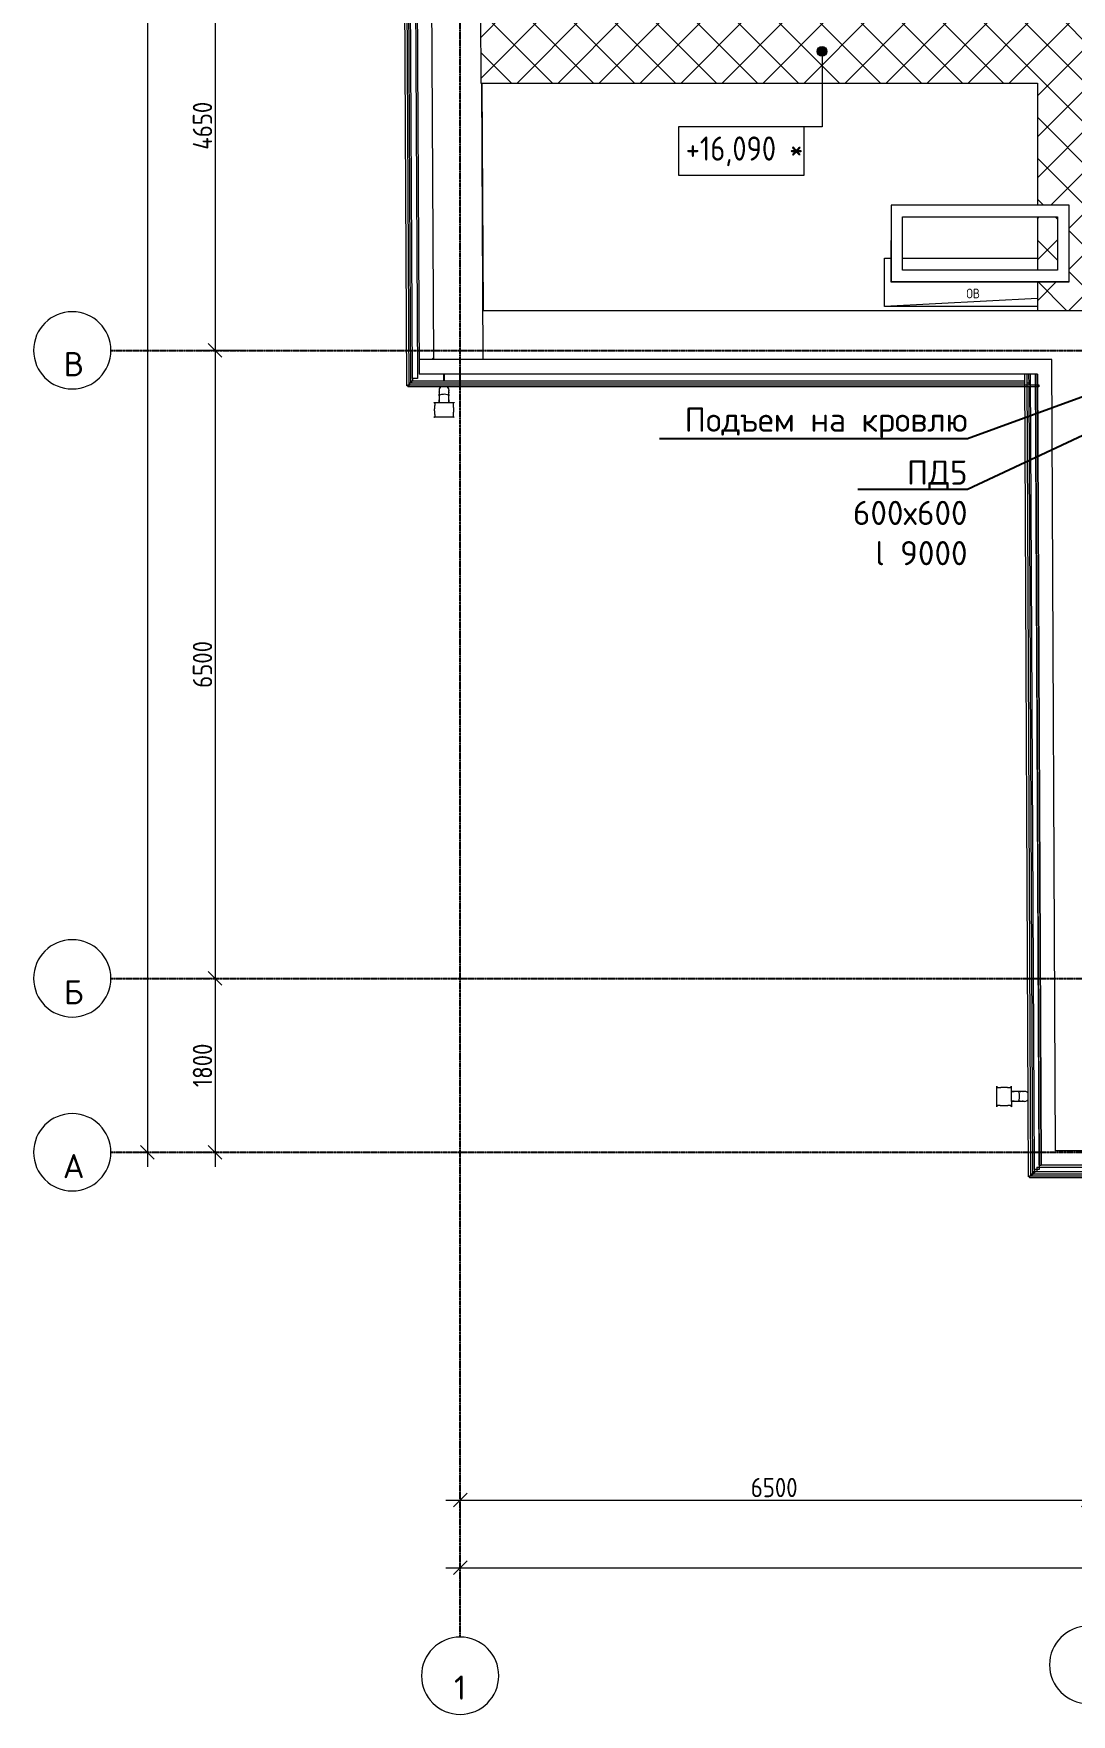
# Model space of a CAD drawing. Header units: millimetres. Extents: x -33838 to 476301, y -41806 to 120107.
# Drawn here: x 407000 to 417741, y 66816 to 84212 of the extents above; entities that cross this region are included whole.
import ezdxf
from ezdxf import colors
from ezdxf.entities.mleader import LeaderData, LeaderLine
from ezdxf.math import Vec2, Vec3

# ---------------------------------------------------------------- set-up
doc = ezdxf.new("R2010")
doc.units = ezdxf.units.MM
doc.linetypes.add('ADSK_Линия сетки', pattern=[25, 20, -2.5, 0, -2.5])
for name, color, linetype, lineweight in [('0_АР', 8, 'Continuous', 20), ('Аннотация', 7, 'Continuous', 9), ('Оси', 7, 'Continuous', 9)]:
    doc.layers.add(name, color=color, linetype=linetype, lineweight=lineweight)
doc.layers.add('Обобщенные модели', color=5, linetype='Continuous', lineweight=18, true_color=0x0000ff)
doc.styles.add('GOST Common_1', font='GOST Common_0.ttf', dxfattribs={"width": 0.9, "height": 200})
doc.styles.add('GOST Common_3', font='GOST Common_0.ttf', dxfattribs={"width": 0.9, "height": 100})
doc.styles.add('ISOCPEUR', font='isocpeur.ttf', dxfattribs={"height": 250})
doc.dimstyles.new('ADSK_Основной_2_5_мм_Оси', dxfattribs={"dimscale": 304.8, "dimtxt": 251.428749, "dimasz": 0.463911, "dimexe": 0.492126, "dimexo": 0.492126, "dimgap": 0.098425, "dimtad": 1, "dimrnd": 0.01, "dimdsep": 46, "dimtxsty": 'GOST Common_1', "dimblk1": 'OBLIQUE', "dimblk2": 'OBLIQUE', "dimsah": 1, "dimcen": 0.09, "dimdle": 0.492126, "dimazin": 2, "dimtfac": 1, "dimtdec": 4, "dimtix": 1, "dimtmove": 0, "dimatfit": 3, "dimfxl": 1, "dimtvp": 1, "dimtolj": 1, "dimtzin": 0, "dimlwd": 20, "dimlwe": 20, "dimarcsym": 2})

# ---------------------------------------------------------------- blocks, each defined once
blk = doc.blocks.new('Водосток - Тип 1 _карниз больше 490мм_-5158525-План чердака копия 2')
at = {"layer": 'Обобщенные модели'}
for p, q in [((19, 445), (125, 445)), ((125, 445), (231, 445)), ((125, 295), (19, 295)), ((75, 295), (75, 224)), ((75, 295), (75, 264)), ((75, 266), (75, 224)), ((231, 295), (125, 295)), ((175, 224), (175, 295)), ((175, 264), (175, 295)), ((175, 224), (175, 266)), ((175, 177), (175, 175)), ((175, 175), (175, 173))]:
    blk.add_line(p, q, dxfattribs=at)
at = {"layer": 'Обобщенные модели', "flags": 128}
for points in [[(75, 266), (75, 272), (75, 278), (75, 283), (75, 288), (75, 294), (75, 295)], [(75, 264), (75, 258), (75, 252), (75, 247), (75, 242), (75, 236), (75, 231), (75, 226), (75, 221), (75, 216), (75, 212), (75, 207), (75, 203), (75, 199), (75, 195), (75, 191), (75, 188), (75, 184), (75, 181), (75, 178), (75, 175), (75, 173), (75, 171), (75, 168), (75, 167), (75, 165), (75, 164), (75, 162), (75, 161), (75, 161), (75, 160), (75, 160), (75, 160)], [(75, 202), (75, 205), (75, 210), (75, 214), (75, 219), (75, 224)], [(75, 173), (75, 174), (75, 177), (75, 180), (75, 183)], [(175, 295), (175, 291), (175, 285), (175, 280), (175, 274), (175, 269), (175, 266)], [(175, 160), (175, 160), (175, 160), (175, 161), (175, 162), (175, 163), (175, 164), (175, 166), (175, 168), (175, 170), (175, 172), (175, 174), (175, 177), (175, 180), (175, 183), (175, 186), (175, 190), (175, 193), (175, 197), (175, 201), (175, 205), (175, 210), (175, 214), (175, 219), (175, 224), (175, 229), (175, 234), (175, 239), (175, 245), (175, 250), (175, 256), (175, 261), (175, 264)], [(175, 224), (175, 221), (175, 216), (175, 212), (175, 207), (175, 203), (175, 199), (175, 197)]]:
    blk.add_lwpolyline(points, dxfattribs=at)
at = {"layer": 'Обобщенные модели'}
for start, end in [(164.8376, 232.0792), (307.9208, 14.9145)]:
    blk.add_arc((125, 160), 52, start, end, dxfattribs=at)
for start_param, end_param in [(0, 1.570796), (0, 1.570796), (1.570796, 3.141593), (1.570796, 3.141593)]:
    blk.add_ellipse((125, 224), major_axis=(-50, 0), ratio=0.309017, start_param=start_param, end_param=end_param, dxfattribs=at)
for points in [[(19, 295), (21, 295), (25, 296), (29, 299), (31, 302), (32, 305), (32, 307), (32, 309), (32, 312), (32, 314), (32, 316), (32, 319), (32, 321), (31, 324), (31, 327), (31, 330), (30, 333), (30, 336), (29, 339), (29, 342), (29, 346), (28, 350), (28, 356), (27, 365), (27, 375), (28, 384), (28, 390), (29, 394), (29, 398), (29, 401), (30, 404), (30, 407), (31, 410), (31, 413), (31, 416), (32, 419), (32, 421), (32, 424), (32, 426), (32, 428), (32, 431), (32, 433), (32, 435), (31, 438), (29, 441), (25, 444), (21, 445), (19, 445)], [(231, 445), (229, 445), (225, 444), (221, 441), (219, 438), (218, 435), (218, 433), (218, 431), (218, 428), (218, 426), (218, 424), (218, 421), (218, 419), (219, 416), (219, 413), (219, 410), (220, 407), (220, 404), (221, 401), (221, 398), (221, 394), (222, 390), (222, 384), (223, 375), (223, 365), (222, 356), (222, 350), (221, 346), (221, 342), (221, 339), (220, 336), (220, 333), (219, 330), (219, 327), (219, 324), (218, 321), (218, 319), (218, 316), (218, 314), (218, 312), (218, 309), (218, 307), (218, 305), (219, 302), (221, 299), (225, 296), (229, 295), (231, 295)]]:
    blk.add_open_spline(points, degree=3, knots=[-1, -1, -1, -1, -0.941176, -0.882353, -0.852941, -0.823529, -0.808824, -0.794118, -0.779412, -0.764706, -0.75, -0.735294, -0.720588, -0.705882, -0.691176, -0.676471, -0.661765, -0.647059, -0.632353, -0.617647, -0.602941, -0.588235, -0.558824, -0.529412, -0.470588, -0.441176, -0.411765, -0.397059, -0.382353, -0.367647, -0.352941, -0.338235, -0.323529, -0.308824, -0.294118, -0.279412, -0.264706, -0.25, -0.235294, -0.220588, -0.205882, -0.191176, -0.176471, -0.147059, -0.117647, -0.058824, 0, 0, 0, 0], dxfattribs=at)
blk = doc.blocks.new('Водосток - Тип 1 _карниз больше 490мм_-5153572-План чердака копия 2')
at = {"layer": 'Обобщенные модели'}
for p, q in [((19, 435), (125, 435)), ((125, 435), (231, 435)), ((125, 285), (19, 285)), ((75, 285), (75, 214)), ((75, 285), (75, 264)), ((75, 256), (75, 214)), ((231, 285), (125, 285)), ((175, 214), (175, 285)), ((175, 264), (175, 285)), ((175, 214), (175, 256)), ((120, 60), (120, -10)), ((130, -10), (130, 60))]:
    blk.add_line(p, q, dxfattribs=at)
at = {"layer": 'Обобщенные модели', "flags": 128}
for points in [[(75, 256), (75, 262), (75, 268), (75, 273), (75, 278), (75, 284), (75, 285)], [(75, 264), (75, 258), (75, 252), (75, 247), (75, 242), (75, 236), (75, 231), (75, 226), (75, 221), (75, 216), (75, 212), (75, 207), (75, 203), (75, 199), (75, 195), (75, 191), (75, 188), (75, 184), (75, 181), (75, 178), (75, 175), (75, 173), (75, 171), (75, 168), (75, 167), (75, 165), (75, 164), (75, 162), (75, 161), (75, 161), (75, 160), (75, 160), (75, 160)], [(75, 202), (75, 205), (75, 210), (75, 214)], [(75, 173), (75, 174), (75, 177), (75, 180), (75, 183)], [(175, 285), (175, 281), (175, 275), (175, 270), (175, 264), (175, 259), (175, 256)], [(175, 160), (175, 160), (175, 160), (175, 161), (175, 162), (175, 163), (175, 164), (175, 166), (175, 168), (175, 170), (175, 172), (175, 174), (175, 177), (175, 180), (175, 183), (175, 186), (175, 190), (175, 193), (175, 197), (175, 201), (175, 205), (175, 210), (175, 214), (175, 219), (175, 224), (175, 229), (175, 234), (175, 239), (175, 245), (175, 250), (175, 256), (175, 261), (175, 264)], [(175, 214), (175, 212), (175, 207), (175, 203), (175, 199), (175, 197)], [(175, 177), (175, 175), (175, 173)]]:
    blk.add_lwpolyline(points, dxfattribs=at)
at = {"layer": 'Обобщенные модели'}
for start, end in [(164.8376, 232.0774), (307.9226, 14.9145)]:
    blk.add_arc((125, 160), 52, start, end, dxfattribs=at)
for start_param, end_param in [(0, 1.570796), (0, 1.570796), (1.570796, 3.141593), (1.570796, 3.141593)]:
    blk.add_ellipse((125, 214), major_axis=(-50, 0), ratio=0.309017, start_param=start_param, end_param=end_param, dxfattribs=at)
for points in [[(19, 285), (21, 285), (25, 286), (29, 289), (31, 292), (32, 295), (32, 297), (32, 299), (32, 302), (32, 304), (32, 306), (32, 309), (32, 311), (31, 314), (31, 317), (31, 320), (30, 323), (30, 326), (29, 329), (29, 332), (29, 336), (28, 340), (28, 346), (27, 355), (27, 365), (28, 374), (28, 380), (29, 384), (29, 388), (29, 391), (30, 394), (30, 397), (31, 400), (31, 403), (31, 406), (32, 409), (32, 411), (32, 414), (32, 416), (32, 418), (32, 421), (32, 423), (32, 425), (31, 428), (29, 431), (25, 434), (21, 435), (19, 435)], [(231, 435), (229, 435), (225, 434), (221, 431), (219, 428), (218, 425), (218, 423), (218, 421), (218, 418), (218, 416), (218, 414), (218, 411), (218, 409), (219, 406), (219, 403), (219, 400), (220, 397), (220, 394), (221, 391), (221, 388), (221, 384), (222, 380), (222, 374), (223, 365), (223, 355), (222, 346), (222, 340), (221, 336), (221, 332), (221, 329), (220, 326), (220, 323), (219, 320), (219, 317), (219, 314), (218, 311), (218, 309), (218, 306), (218, 304), (218, 302), (218, 299), (218, 297), (218, 295), (219, 292), (221, 289), (225, 286), (229, 285), (231, 285)]]:
    blk.add_open_spline(points, degree=3, knots=[-1, -1, -1, -1, -0.941176, -0.882353, -0.852941, -0.823529, -0.808824, -0.794118, -0.779412, -0.764706, -0.75, -0.735294, -0.720588, -0.705882, -0.691176, -0.676471, -0.661765, -0.647059, -0.632353, -0.617647, -0.602941, -0.588235, -0.558824, -0.529412, -0.470588, -0.441176, -0.411765, -0.397059, -0.382353, -0.367647, -0.352941, -0.338235, -0.323529, -0.308824, -0.294118, -0.279412, -0.264706, -0.25, -0.235294, -0.220588, -0.205882, -0.191176, -0.176471, -0.147059, -0.117647, -0.058824, 0, 0, 0, 0], dxfattribs=at)
blk = doc.blocks.new('GM_Отверстие прямоугольное _в плите_ - Отверстие-3336401-План чердака копия 2')
at = {"layer": 'Обобщенные модели'}
for p, q in [((-746, 250), (838, 250)), ((-746, 167), (838, 250)), ((838, 250), (838, -250)), ((649, -250), (-746, -250)), ((838, -250), (769, -250))]:
    blk.add_line(p, q, dxfattribs=at)
blk = doc.blocks.new('Ось сетки - Круг_Ø8 мм-8258-План чердака копия 2')
at = {"layer": 'Оси', "lineweight": 20}
for start, end in [(360, 180), (180, 360)]:
    blk.add_arc((0, 0), 4, start, end, dxfattribs=at)
blk = doc.blocks.new('_Oblique')
at = {"color": 0, "linetype": 'ByBlock', "lineweight": -2}
blk.add_line((-0.5, -0.5), (0.5, 0.5), dxfattribs=at)
blk = doc.blocks.new('*D3116')
at = {"color": 0, "lineweight": 20, "transparency": 16777216}
for p, q in [((411265, 68334), (473415, 68334)), ((411415, 68284), (411415, 68184)), ((473265, 68284), (473265, 68184))]:
    blk.add_line(p, q, dxfattribs=at)
at = {"layer": 'Defpoints', "color": 0, "transparency": 16777216}
for p in [(411415, 68434), (473265, 68434), (473265, 68334)]:
    blk.add_point(p, dxfattribs=at)
at = {"color": 0, "lineweight": 20, "transparency": 16777216, "xscale": 141.4, "yscale": 141.4, "zscale": 141.4, "rotation": 180}
blk.add_blockref('_Oblique', (411415, 68334), dxfattribs=at)
at = {"color": 0, "lineweight": 20, "transparency": 16777216, "xscale": 141.4, "yscale": 141.4, "zscale": 141.4}
blk.add_blockref('_Oblique', (473265, 68334), dxfattribs=at)
at = {"color": 0, "lineweight": 20, "transparency": 16777216, "insert": (442340, 68464), "char_height": 200, "width": 889.8, "attachment_point": 5, "style": 'GOST Common_1'}
blk.add_mtext('\\A1;61850', dxfattribs=at)
blk = doc.blocks.new('*D3117')
at = {"color": 0, "lineweight": 20, "transparency": 16777216}
for p, q in [((408128, 115683), (408028, 115683)), ((408178, 115833), (408178, 72483)), ((408128, 72633), (408028, 72633))]:
    blk.add_line(p, q, dxfattribs=at)
at = {"layer": 'Defpoints', "color": 0, "transparency": 16777216}
for p in [(408278, 115683), (408178, 72633), (408278, 72633)]:
    blk.add_point(p, dxfattribs=at)
at = {"color": 0, "lineweight": 20, "transparency": 16777216, "xscale": 141.4, "yscale": 141.4, "zscale": 141.4}
for p, rotation in [((408178, 115683), 90), ((408178, 72633), 270)]:
    blk.add_blockref('_Oblique', p, dxfattribs=dict(at, rotation=rotation))
at = {"color": 0, "lineweight": 20, "transparency": 16777216, "insert": (408048, 94158), "char_height": 200, "width": 971.62, "attachment_point": 5, "rotation": 90, "style": 'GOST Common_1'}
blk.add_mtext('\\A1;43050', dxfattribs=at)
blk = doc.blocks.new('*D3118')
at = {"color": 0, "lineweight": 20, "transparency": 16777216}
for p, q in [((411265, 69034), (418065, 69034)), ((411415, 68984), (411415, 68884)), ((417915, 68984), (417915, 68884))]:
    blk.add_line(p, q, dxfattribs=at)
at = {"layer": 'Defpoints', "color": 0, "transparency": 16777216}
for p in [(411415, 69134), (417915, 69134), (417915, 69034)]:
    blk.add_point(p, dxfattribs=at)
at = {"color": 0, "lineweight": 20, "transparency": 16777216, "xscale": 141.4, "yscale": 141.4, "zscale": 141.4, "rotation": 180}
blk.add_blockref('_Oblique', (411415, 69034), dxfattribs=at)
at = {"color": 0, "lineweight": 20, "transparency": 16777216, "xscale": 141.4, "yscale": 141.4, "zscale": 141.4}
blk.add_blockref('_Oblique', (417915, 69034), dxfattribs=at)
at = {"color": 0, "lineweight": 20, "transparency": 16777216, "insert": (414665, 69164), "char_height": 200, "width": 756.84, "attachment_point": 5, "style": 'GOST Common_1'}
blk.add_mtext('\\A1;6500', dxfattribs=at)
blk = doc.blocks.new('*D3129')
at = {"color": 0, "lineweight": 20, "transparency": 16777216}
for p, q in [((411265, 68334), (473415, 68334)), ((411415, 68284), (411415, 68184)), ((473265, 68284), (473265, 68184))]:
    blk.add_line(p, q, dxfattribs=at)
at = {"layer": 'Defpoints', "color": 0, "transparency": 16777216}
for p in [(411415, 68434), (473265, 68434), (473265, 68334)]:
    blk.add_point(p, dxfattribs=at)
at = {"color": 0, "lineweight": 20, "transparency": 16777216, "xscale": 141.4, "yscale": 141.4, "zscale": 141.4, "rotation": 180}
blk.add_blockref('_Oblique', (411415, 68334), dxfattribs=at)
at = {"color": 0, "lineweight": 20, "transparency": 16777216, "xscale": 141.4, "yscale": 141.4, "zscale": 141.4}
blk.add_blockref('_Oblique', (473265, 68334), dxfattribs=at)
at = {"color": 0, "lineweight": 20, "transparency": 16777216, "insert": (442340, 68464), "char_height": 200, "width": 889.8, "attachment_point": 5, "style": 'GOST Common_1'}
blk.add_mtext('\\A1;61850', dxfattribs=at)
blk = doc.blocks.new('*D3130')
at = {"color": 0, "lineweight": 20, "transparency": 16777216}
for p, q in [((408128, 115683), (408028, 115683)), ((408178, 115833), (408178, 72483)), ((408128, 72633), (408028, 72633))]:
    blk.add_line(p, q, dxfattribs=at)
at = {"layer": 'Defpoints', "color": 0, "transparency": 16777216}
for p in [(408278, 115683), (408178, 72633), (408278, 72633)]:
    blk.add_point(p, dxfattribs=at)
at = {"color": 0, "lineweight": 20, "transparency": 16777216, "xscale": 141.4, "yscale": 141.4, "zscale": 141.4}
for p, rotation in [((408178, 115683), 90), ((408178, 72633), 270)]:
    blk.add_blockref('_Oblique', p, dxfattribs=dict(at, rotation=rotation))
at = {"color": 0, "lineweight": 20, "transparency": 16777216, "insert": (408048, 94158), "char_height": 200, "width": 971.62, "attachment_point": 5, "rotation": 90, "style": 'GOST Common_1'}
blk.add_mtext('\\A1;43050', dxfattribs=at)
blk = doc.blocks.new('*D3134')
at = {"color": 0, "lineweight": 20, "transparency": 16777216}
for p, q in [((408878, 85733), (408878, 80783)), ((408828, 85583), (408728, 85583)), ((409149, 80933), (408728, 80933))]:
    blk.add_line(p, q, dxfattribs=at)
at = {"layer": 'Defpoints', "color": 0, "transparency": 16777216}
for p in [(408978, 85583), (408878, 80933), (409299, 80933)]:
    blk.add_point(p, dxfattribs=at)
at = {"color": 0, "lineweight": 20, "transparency": 16777216, "xscale": 141.4, "yscale": 141.4, "zscale": 141.4}
for p, rotation in [((408878, 85583), 90), ((408878, 80933), 270)]:
    blk.add_blockref('_Oblique', p, dxfattribs=dict(at, rotation=rotation))
at = {"color": 0, "lineweight": 20, "transparency": 16777216, "insert": (408748, 83258), "char_height": 200, "width": 782.41, "attachment_point": 5, "rotation": 90, "style": 'GOST Common_1'}
blk.add_mtext('\\A1;4650', dxfattribs=at)
blk = doc.blocks.new('*D3135')
at = {"color": 0, "lineweight": 20, "transparency": 16777216}
for p, q in [((408878, 81083), (408878, 74283)), ((409149, 80933), (408728, 80933)), ((408828, 74433), (408728, 74433))]:
    blk.add_line(p, q, dxfattribs=at)
at = {"layer": 'Defpoints', "color": 0, "transparency": 16777216}
for p in [(409299, 80933), (408878, 74433), (408978, 74433)]:
    blk.add_point(p, dxfattribs=at)
at = {"color": 0, "lineweight": 20, "transparency": 16777216, "xscale": 141.4, "yscale": 141.4, "zscale": 141.4}
for p, rotation in [((408878, 80933), 90), ((408878, 74433), 270)]:
    blk.add_blockref('_Oblique', p, dxfattribs=dict(at, rotation=rotation))
at = {"color": 0, "lineweight": 20, "transparency": 16777216, "insert": (408748, 77683), "char_height": 200, "width": 756.84, "attachment_point": 5, "rotation": 90, "style": 'GOST Common_1'}
blk.add_mtext('\\A1;6500', dxfattribs=at)
blk = doc.blocks.new('*D3136')
at = {"color": 0, "lineweight": 20, "transparency": 16777216}
for p, q in [((408878, 74583), (408878, 72483)), ((408828, 74433), (408728, 74433)), ((408828, 72633), (408728, 72633))]:
    blk.add_line(p, q, dxfattribs=at)
at = {"layer": 'Defpoints', "color": 0, "transparency": 16777216}
for p in [(408978, 74433), (408878, 72633), (408978, 72633)]:
    blk.add_point(p, dxfattribs=at)
at = {"color": 0, "lineweight": 20, "transparency": 16777216, "xscale": 141.4, "yscale": 141.4, "zscale": 141.4}
for p, rotation in [((408878, 74433), 90), ((408878, 72633), 270)]:
    blk.add_blockref('_Oblique', p, dxfattribs=dict(at, rotation=rotation))
at = {"color": 0, "lineweight": 20, "transparency": 16777216, "insert": (408748, 73533), "char_height": 200, "width": 700.59, "attachment_point": 5, "rotation": 90, "style": 'GOST Common_1'}
blk.add_mtext('\\A1;1800', dxfattribs=at)
blk = doc.blocks.new('Высотные отметки - Рамка-12095-План чердака копия 2')
at = {"layer": 'Аннотация'}
for p, q in [((-6.5, 0), (-6.5, 5)), ((-6.5, 5), (6.5, 5)), ((6.5, 5), (6.5, 0)), ((6.5, 0), (-6.5, 0))]:
    blk.add_line(p, q, dxfattribs=at)

msp = doc.modelspace()

# ---------------------------------------------------------------- hatches: boundary and pattern name
at = {"layer": '0_АР', "lineweight": 9}
h = msp.add_hatch(dxfattribs=at)
h.set_pattern_fill('FP_1', color=256, style=0, pattern_type=2)
h.set_pattern_definition([(45, (417914.95, 72638.46), (-212.132, 212.132), []), (135, (417914.95, 72638.46), (-212.132, -212.132), [])])
h.paths.add_polyline_path([(418045.44839, 81347.04537), (417979.96429, 84844.67333), (417654.95368, 84844.67333), (417654.95368, 84868.45535), (417599.51904, 84868.45535), (417599.51904, 84922.23816), (417524.95368, 84922.23816), (417524.95368, 85032.44088), (417324.95368, 85032.44088), (417324.95368, 85383.45535), (411627.44304, 85383.45535), (411630.57346, 84773.45535), (417599.51904, 84773.45535), (417599.51904, 84428.45535), (411625.67228, 84428.45535), (411629.41873, 83698.45535), (417389.51904, 83698.45535), (417389.51904, 82434.65844), (417716.35083, 82434.65844), (417716.35083, 81644.65844), (417389.51904, 81644.65844), (417389.51904, 81347.04537), (418045.35054, 81347.04537)])
h.paths.add_polyline_path([(417596.35083, 81764.65844), (417596.35083, 82314.65844), (417389.51904, 82314.65844), (417389.51904, 81764.65844)])
at = {"layer": '0_АР'}
h = msp.add_hatch(color=256, dxfattribs=at)
edge = h.paths.add_edge_path()
edge.add_arc((415160.36941, 84027.54649), 50, 0, 360)

# ---------------------------------------------------------------- linework, layer by layer
at = {"linetype": 'ADSK_Линия сетки'}
for p, q in [((411414.51904, 67615.87031), (411414.51904, 116748.51954)), ((407800.22514, 80933.45535), (473919.80656, 80933.45535)), ((407800.22514, 74433.45535), (460700.98788, 74433.45535)), ((407800.22514, 72633.45535), (468024.51904, 72633.45535))]:
    msp.add_line(p, q, dxfattribs=at)
at = {"layer": '0_АР'}
for p, q in [((410927.92437, 93081.98918), (410991.53671, 80687.04537)), ((411140.76915, 80837.04537), (411077.15653, 93231.98918)), ((410862.1523, 80566.99405), (410798.45977, 92977.56281)), ((410818.45951, 92977.66545), (410882.15204, 80567.09669)), ((410838.35687, 92997.66545), (410901.99834, 80597.04537)), ((410921.7674, 80641.91707), (410858.07486, 93052.48583)), ((410908.07421, 93052.74243), (410971.76674, 80642.17367)), ((411625.67228, 84428.45535), (411629.41873, 83698.45535)), ((411629.41873, 83698.45535), (417389.51904, 83698.45535)), ((411636.0907, 83698.45535), (411650.77586, 80837.04537)), ((411639.99239, 83698.45535), (411651.5982, 81347.04537)), ((417389.51904, 83698.45535), (417389.51904, 82434.65844)), ((417716.35083, 82434.65844), (415874.35083, 82434.65844)), ((415874.35083, 82434.65844), (415874.35083, 81644.65844)), ((415994.35083, 82314.65844), (417596.35083, 82314.65844)), ((415994.35083, 81764.65844), (415994.35083, 82314.65844)), ((417389.51904, 82314.65844), (417389.51904, 81764.65844)), ((417596.35083, 82314.65844), (417596.35083, 81764.65844)), ((417716.35083, 81644.65844), (417716.35083, 82434.65844)), ((417596.35083, 81764.65844), (415994.35083, 81764.65844)), ((415874.35083, 81644.65844), (417716.35083, 81644.65844)), ((417389.51904, 81644.65844), (417389.51904, 81347.04537)), ((411648.15847, 81347.04537), (417389.51904, 81347.04537)), ((417389.51904, 81347.04537), (418048.88838, 81347.04537)), ((411140.76887, 80837.04537), (410990.7669, 80837.04537)), ((411140.67349, 80855.62958), (411120.40031, 80837.04537)), ((417537.86798, 80837.04537), (411140.76915, 80837.04537)), ((417576.80448, 72649.55354), (417537.86798, 80837.04537)), ((410882.15204, 80567.09669), (410862.1523, 80566.99405)), ((410872.15217, 80577.04537), (417403.08807, 80577.04537)), ((410872.15217, 80577.04537), (410872.15217, 80557.04537)), ((417403.08807, 80557.04537), (410872.15217, 80557.04537)), ((410892.04953, 80587.04537), (410882.04993, 80586.99405)), ((410892.04953, 80597.04537), (417259.00718, 80597.04537)), ((410892.04953, 80597.04537), (410892.04953, 80577.04537)), ((410911.94689, 80607.04537), (410901.94728, 80606.99405)), ((410911.94689, 80617.04537), (417258.91207, 80617.04537)), ((410911.94689, 80617.04537), (410911.94689, 80597.04537)), ((410971.76674, 80642.17367), (410921.7674, 80641.91707)), ((410921.76805, 80641.91707), (410921.8957, 80617.04537)), ((417388.98024, 80687.04537), (410991.53671, 80687.04537)), ((417278.57985, 80686.95026), (417258.58008, 80686.85515)), ((417298.08657, 72379.50599), (417258.58008, 80686.85515)), ((417278.57985, 80686.95026), (417318.03901, 72389.55354)), ((417298.57985, 80686.95026), (417278.58031, 80686.85515)), ((417279.00741, 80597.04537), (417319.00684, 80597.04537)), ((417298.57985, 80686.95026), (417299.10252, 80577.04537)), ((417318.57985, 80686.95026), (417298.58031, 80686.85515)), ((417298.91229, 80617.04537), (417318.91173, 80617.04537)), ((417299.19763, 80557.04537), (417337.99123, 72399.6011)), ((417388.57963, 80687.04537), (417318.58042, 80686.71248)), ((417357.7299, 72454.43465), (417318.58042, 80686.71248)), ((417407.51589, 72499.55354), (417368.57985, 80686.95026)), ((417368.57985, 80686.95026), (417407.72933, 72454.67243)), ((417388.57963, 80687.04537), (417427.51612, 72499.55354)), ((417427.91673, 72499.55354), (417388.98024, 80687.04537)), ((417403.08807, 80577.04537), (417403.08807, 80557.04537)), ((425593.08807, 72649.55354), (417576.80448, 72649.55354)), ((417308.08645, 72379.55354), (417298.08657, 72379.50599)), ((417308.08645, 72389.55354), (425863.08807, 72389.55354)), ((417308.08645, 72389.55354), (417308.08645, 72369.55354)), ((425863.08807, 72369.55354), (417308.08645, 72369.55354)), ((417337.99123, 72399.6011), (417317.99168, 72399.50599)), ((417327.99134, 72409.55354), (425833.08807, 72409.55354)), ((417327.99134, 72409.55354), (417327.99134, 72389.55354)), ((417357.89612, 72419.6011), (417337.89657, 72419.50599)), ((425823.08807, 72429.55354), (417347.89623, 72429.55354)), ((417347.89623, 72429.55354), (417347.89623, 72409.55354)), ((417407.72933, 72454.67243), (417357.7299, 72454.43465)), ((417357.73046, 72454.43465), (417357.89612, 72419.6011)), ((417382.72961, 72479.55354), (425788.08807, 72479.55354)), ((417382.72961, 72479.55354), (417382.72961, 72429.55354)), ((417407.51589, 72499.55354), (417427.51612, 72499.55354)), ((425743.08807, 72499.55354), (417427.91673, 72499.55354))]:
    msp.add_line(p, q, dxfattribs=at)
at = {"layer": '0_АР', "lineweight": 20}
for p, q in [((415160.36941, 84027.54649), (415160.36941, 83246.92462)), ((415160.36941, 83246.92462), (414325.91155, 83246.92462))]:
    msp.add_line(p, q, dxfattribs=at)
at = {"layer": '0_АР', "lineweight": 9}
for p, q in [((415874.35083, 82070.12376), (415873.35083, 82070.12376)), ((415873.35083, 82070.12376), (415873.35083, 81643.65844)), ((417717.35083, 82070.12376), (417716.35083, 82070.12376)), ((417717.35083, 81643.65844), (417717.35083, 82070.12376)), ((415873.35083, 81643.65844), (417717.35083, 81643.65844))]:
    msp.add_line(p, q, dxfattribs=at)
at = {"layer": '0_АР'}
msp.add_circle((415160.36941, 84027.54649), 50, dxfattribs=at)

# ---------------------------------------------------------------- block references
at = {"lineweight": 20, "xscale": 99.99999999999993, "yscale": 99.99999999999993, "zscale": 99.99999999999993, "rotation": 269.9999999999994}
for p in [(407400.22514, 80933.45535), (407400.22514, 74433.45535), (407400.22514, 72633.45535)]:
    msp.add_blockref('Ось сетки - Круг_Ø8 мм-8258-План чердака копия 2', p, dxfattribs=at)
at = {"lineweight": 20, "xscale": 99.99999999999993, "yscale": 99.99999999999993, "zscale": 99.99999999999993}
for p in [(417914.51904, 67328.80458), (411414.51904, 67215.87031)]:
    msp.add_blockref('Ось сетки - Круг_Ø8 мм-8258-План чердака копия 2', p, dxfattribs=at)
at = {"layer": '0_АР', "lineweight": 20, "extrusion": (0, 0, -1), "xscale": 99.99999999999993, "yscale": 99.99999999999993, "zscale": 99.99999999999993, "rotation": 180}
msp.add_blockref('Высотные отметки - Рамка-12095-План чердака копия 2', (-414325.91155, 83246.92462), dxfattribs=at)
at = {"layer": '0_АР'}
for name, p, rotation in [('GM_Отверстие прямоугольное _в плите_ - Отверстие-3336401-План чердака копия 2', (416643.39763, 81637.00423), 180), ('Водосток - Тип 1 _карниз больше 490мм_-5153572-План чердака копия 2', (411373.15712, 80677.04537), 180), ('Водосток - Тип 1 _карниз больше 490мм_-5158525-План чердака копия 2', (417414.7205, 73087.38811), 90.27247415019644)]:
    msp.add_blockref(name, p, dxfattribs=dict(at, rotation=rotation))

# ---------------------------------------------------------------- texts
at = {"char_height": 250, "attachment_point": 5, "line_spacing_factor": 1.022766, "style": 'ISOCPEUR'}
for s, insert, width in [('\\pt64.285,128.57,192.86,257.14,321.43,385.72,450,514.28,578.57,642.86,707.14,771.43,835.72,900,964.29,1028.6,1092.9,1157.1,1221.4,1285.7,1350,1414.3,1478.6,1542.9,1607.1,1671.4,1735.7,1800,1864.3,1928.6,1992.9,2057.1;В', (407415.15225, 80790.60433), 261.9), ('\\pt64.285,128.57,192.86,257.14,321.43,385.72,450,514.28,578.57,642.86,707.14,771.43,835.72,900,964.29,1028.6,1092.9,1157.1,1221.4,1285.7,1350,1414.3,1478.6,1542.9,1607.1,1671.4,1735.7,1800,1864.3,1928.6,1992.9,2057.1;Б', (407415.15225, 74290.60433), 261.9), ('\\pt64.285,128.57,192.86,257.14,321.43,385.72,450,514.28,578.57,642.86,707.14,771.43,835.72,900,964.29,1028.6,1092.9,1157.1,1221.4,1285.7,1350,1414.3,1478.6,1542.9,1607.1,1671.4,1735.7,1800,1864.3,1928.6,1992.9,2057.1;А', (407415.15225, 72490.60433), 291.6), ('\\pt64.285,128.57,192.86,257.14,321.43,385.72,450,514.28,578.57,642.86,707.14,771.43,835.72,900,964.29,1028.6,1092.9,1157.1,1221.4,1285.7,1350,1414.3,1478.6,1542.9,1607.1,1671.4,1735.7,1800,1864.3,1928.6,1992.9,2057.1;1', (411413.68837, 67092.96574), 161.1)]:
    msp.add_mtext(s, dxfattribs=dict(at, insert=insert, width=width))
at = {"layer": '0_АР', "lineweight": 20, "insert": (413749.87382, 83147.27996), "char_height": 250, "width": 1442.1618411, "attachment_point": 1, "line_spacing_factor": 1.022761, "style": 'GOST Common_1'}
msp.add_mtext('+16,090 *', dxfattribs=at)
at = {"layer": '0_АР', "lineweight": 9, "insert": (416654.25339, 81571.72371), "char_height": 100, "width": 156.348, "attachment_point": 1, "line_spacing_factor": 1.022766, "style": 'GOST Common_3'}
msp.add_mtext('\\pt360,720,1080,1440,1800,2160,2520,2880,3240,3600,3960,4320,4680,5040,5400,5760,6120,6480,6840,7200,7560,7920,8280,8640,9000,9360,9720,10080,10440,10800,11160,11520;ОВ', dxfattribs=at)

# ---------------------------------------------------------------- dimensions: what is measured, and where the dimension line sits
at = {"lineweight": 20}
for base, p1, p2, override, picture, middle in [((408177.95318, 72633.45535), (408277.93808, 115683.45535), (408277.93808, 72633.45535), {"dimpost": '<>', "dimfxl": 43050}, '*D3117', (408047.95318, 94158.45535)), ((408177.95318, 72633.45535), (408277.93808, 115683.45535), (408277.93808, 72633.45535), {"dimpost": '<>', "dimfxl": 43050}, '*D3130', (408047.95318, 94158.45535)), ((408877.95318, 80933.45535), (408977.93808, 85583.45535), (409299.06033, 80933.45535), {"dimpost": '<>', "dimfxl": 4661.07493}, '*D3134', (408747.95318, 83258.45535)), ((408877.95318, 74433.45535), (409299.06033, 80933.45535), (408977.93808, 74433.45535), {"dimpost": '<>', "dimfxl": 6507.927435}, '*D3135', (408747.95318, 77683.45535)), ((408877.95318, 72633.45535), (408977.93808, 74433.45535), (408977.93808, 72633.45535), {"dimpost": '<>', "dimfxl": 1800}, '*D3136', (408747.95318, 73533.45535))]:
    dim = msp.add_linear_dim(base=base, p1=p1, p2=p2, angle=90, dimstyle='ADSK_Основной_2_5_мм_Оси', override=override, dxfattribs=at)
    dim.commit()
    dim.dimension.update_dxf_attribs({"geometry": picture, "text_midpoint": middle})
for base, p1, p2, override, picture, middle in [((417914.51904, 69033.78884), (411414.51904, 69133.77374), (417914.51904, 69133.77374), {"dimpost": '<>', "dimfxl": 6500}, '*D3118', (414664.51904, 69163.78884)), ((473264.51904, 68333.78884), (411414.51904, 68433.77374), (473264.51904, 68433.77374), {"dimpost": '<>', "dimfxl": 61850}, '*D3116', (442339.51904, 68463.78884)), ((473264.51904, 68333.78884), (411414.51904, 68433.77374), (473264.51904, 68433.77374), {"dimpost": '<>', "dimfxl": 61850}, '*D3129', (442339.51904, 68463.78884))]:
    dim = msp.add_linear_dim(base=base, p1=p1, p2=p2, dimstyle='ADSK_Основной_2_5_мм_Оси', override=override, dxfattribs=at)
    dim.commit()
    dim.dimension.update_dxf_attribs({"geometry": picture, "text_midpoint": middle})

# ---------------------------------------------------------------- leaders
at = {"ltscale": 10}
ml = msp.add_multileader_mtext('Standard', dxfattribs=at)
ml.set_content('Подъем на кровлю', color=256, style='ISOCPEUR')
ml.set_leader_properties()
ml.build(insert=Vec2(0, 0))
ml.multileader.update_dxf_attribs({"text_left_attachment_type": 6, "text_right_attachment_type": 6, "dogleg_length": 0.36, "arrow_head_size": 0.18})
ctx = ml.context
ctx.base_point, ctx.char_height, ctx.arrow_head_size, ctx.landing_gap_size, ctx.plane_origin = Vec3(413816.07213, 80016.0602), 250, 0.18, 0.09, Vec3(418336.15271, 80628.34989)
ctx.left_attachment, ctx.right_attachment, ctx.text_align_type = 6, 6, 2
notes = []
notes.append((ctx, [(1, (1, 1, 0), (416666.61213, 80016.0602), (-1, 0), 0.36, [(0, [(418336.15271, 80628.34989)], 0, [])])]))
ctx.mtext.insert, ctx.mtext.alignment, ctx.mtext.flow_direction = Vec3(416666.16213, 80341.0602), 3, 5
ml = msp.add_multileader_mtext('Standard')
ml.set_content('ПД5\\P600х600\\Pl 9000', color=256, style='ISOCPEUR')
ml.set_leader_properties()
ml.build(insert=Vec2(0, 0))
ml.multileader.update_dxf_attribs({"text_left_attachment_type": 6, "text_right_attachment_type": 6, "dogleg_length": 0.36, "arrow_head_size": 0.18})
ctx = ml.context
ctx.base_point, ctx.char_height, ctx.arrow_head_size, ctx.landing_gap_size, ctx.plane_origin = Vec3(415491.4384, 79492.96452), 250, 0.18, 0.09, Vec3(418189.70982, 80299.86926)
ctx.left_attachment, ctx.right_attachment, ctx.text_align_type = 6, 6, 2
notes.append((ctx, [(0, (1, 1, 0), (416666.9784, 79492.96452), (-1, 0), 0.36, [(0, [(418389.70982, 80299.86926)], 0, [])])]))
ctx.mtext.insert, ctx.mtext.width, ctx.mtext.alignment, ctx.mtext.flow_direction = Vec3(416666.5284, 79792.96452), 1124.1559819, 3, 5
for ctx, leaders in notes:
    for number, flags, end, landing, length, lines in leaders:
        leader = LeaderData()
        leader.index, (leader.has_last_leader_line, leader.has_dogleg_vector, leader.attachment_direction) = number, flags
        leader.last_leader_point, leader.dogleg_vector, leader.dogleg_length = Vec3(end), Vec3(landing), length
        for number, points, colour, breaks in lines:
            line = LeaderLine()
            line.index, line.vertices, line.color, line.breaks = number, Vec3.list(points), colors.encode_raw_color(colour), breaks
            leader.lines.append(line)
        ctx.leaders.append(leader)

doc.saveas('drawing.dxf')
